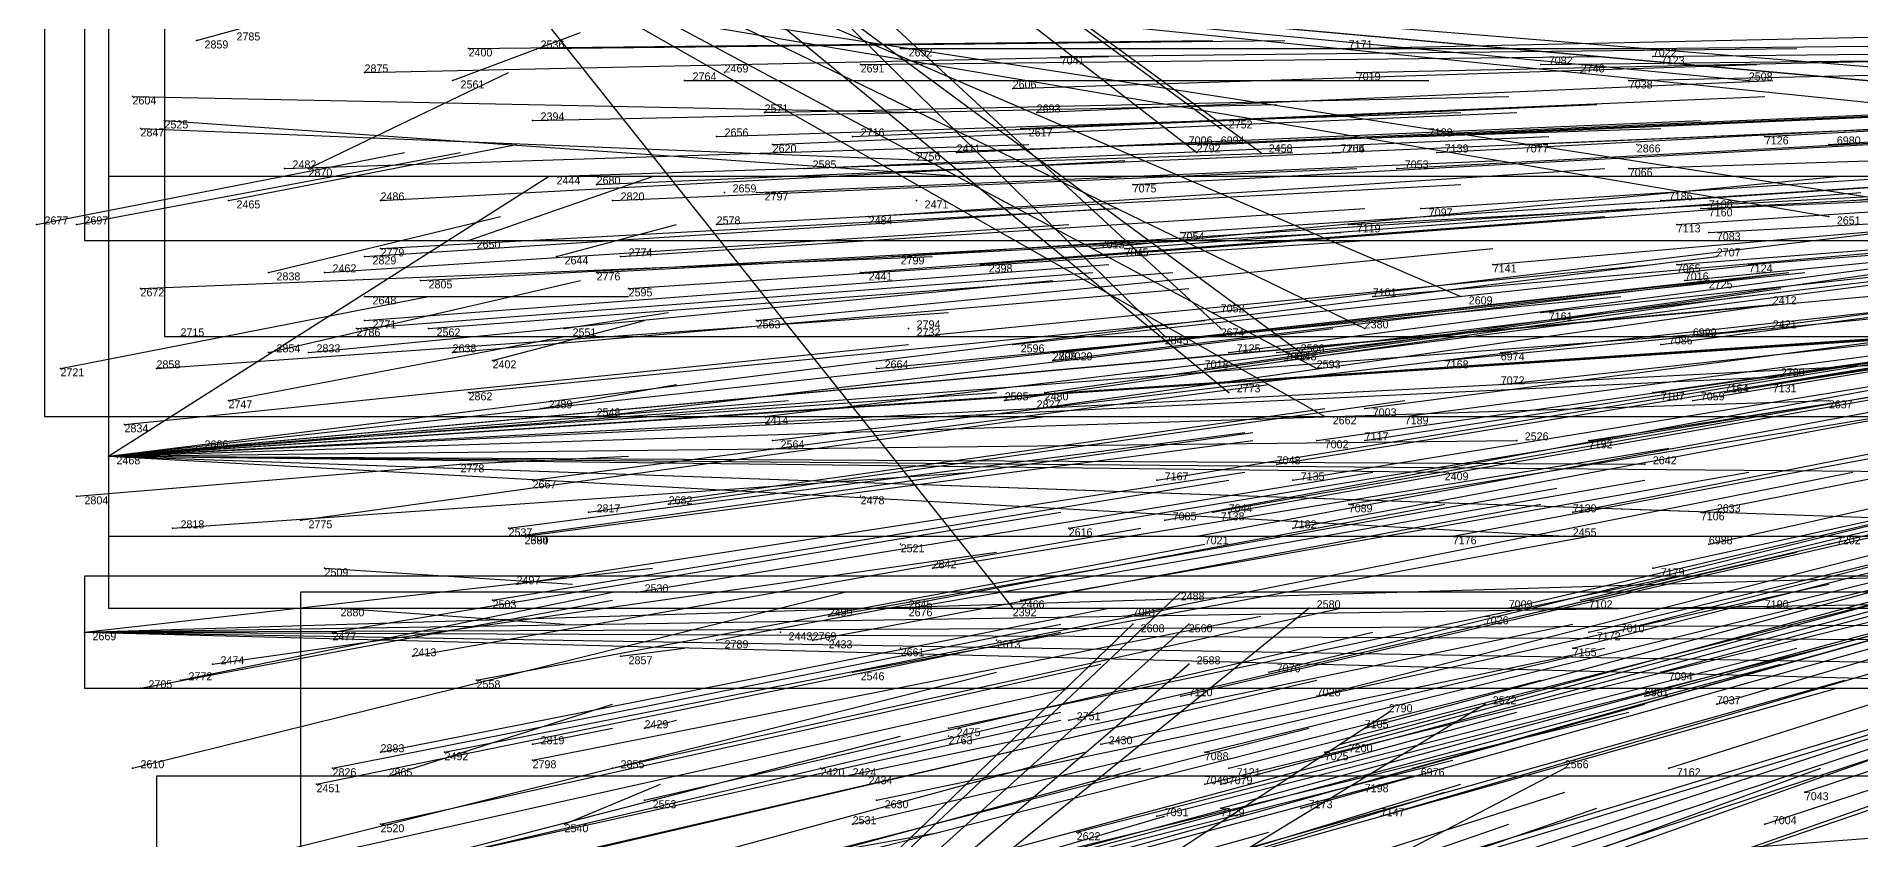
# Model space of a CAD drawing. Extents: x -0.5 to 0.59, y -0.5 to 0.59.
# Drawn here: x -0.499 to -0.271, y -0.1009 to -0.0005 of the extents above; entities that cross this region are included whole.
import ezdxf

# ---------------------------------------------------------------- set-up
doc = ezdxf.new("R2010")
doc.units = 0
for name, color, linetype in [('Clients', 3, 'CONTINUOUS'), ('Facilities', 3, 'CONTINUOUS'), ('Facilities_lines', 3, 'CONTINUOUS'), ('Min_max_boxes', 1, 'CONTINUOUS'), ('Normals', 1, 'CONTINUOUS'), ('Source_points', 5, 'CONTINUOUS'), ('Text', 3, 'CONTINUOUS')]:
    doc.layers.add(name, color=color, linetype=linetype)

msp = doc.modelspace()

# ---------------------------------------------------------------- linework, layer by layer
at = {"layer": 'Clients', "color": 5}
for p in [(-0.285, -0.006, -1.25), (-0.351, -0.012, -1.25), (-0.354, -0.015, -1.25), (-0.346, -0.015, -1.25), (-0.435, -0.018, -1.088), (-0.275, -0.023, -1.25), (-0.289, -0.028, -1.25), (-0.29, -0.031, -1.25), (-0.321, -0.033, -1.25), (-0.282, -0.034, -1.25), (-0.358, -0.038, -1.25), (-0.351, -0.037, -1.25), (-0.333, -0.037, -1.25), (-0.282, -0.037, -1.25), (-0.341, -0.04, -1.25), (-0.339, -0.042, -1.25), (-0.281, -0.043, -1.25), (-0.35, -0.045, -1.25), (-0.275, -0.046, -1.25), (-0.338, -0.048, -1.25), (-0.314, -0.051, -1.25), (-0.298, -0.054, -1.25), (-0.323, -0.055, -1.25), (-0.289, -0.06, -1.25), (-0.308, -0.063, -1.25), (-0.356, -0.07, -1.25), (-0.377, -0.072, -1.25), (-0.34, -0.072, -1.25), (-0.362, -0.074, -1.25), (-0.355, -0.074, -1.25), (-0.355, -0.079, -1.25), (-0.318, -0.084, -1.25), (-0.33, -0.085, -1.25), (-0.308, -0.092, -1.25)]:
    msp.add_point(p, dxfattribs=at)
at = {"layer": 'Facilities', "color": 3}
for p in [(-0.479, -0.001, -1.25), (-0.445, -0.002, -1.113), (-0.436, -0.002, -1.09), (-0.391, -0.002, -0.977), (-0.335, -0.002, -0.838), (-0.298, -0.002, -0.745), (-0.396, -0.004, -0.991), (-0.371, -0.003, -0.928), (-0.311, -0.004, -0.777), (-0.297, -0.003, -0.743), (-0.458, -0.005, -1.145), (-0.447, -0.006, -1.25), (-0.418, -0.006, -1.044), (-0.413, -0.005, -1.25), (-0.334, -0.005, -0.836), (-0.306, -0.005, -1.25), (-0.3, -0.006, -0.75), (-0.487, -0.008, -1.218), (-0.377, -0.007, -0.943), (-0.483, -0.011, -1.208), (-0.437, -0.011, -1.092), (-0.408, -0.01, -1.021), (-0.374, -0.01, -0.936), (-0.486, -0.012, -1.216), (-0.414, -0.013, -1.034), (-0.397, -0.013, -0.992), (-0.376, -0.012, -0.94), (-0.326, -0.013, -0.815), (-0.283, -0.013, -0.709), (-0.407, -0.014, -1.018), (-0.389, -0.015, -0.973), (-0.384, -0.015, -0.961), (-0.355, -0.014, -0.889), (-0.352, -0.014, -0.88), (-0.337, -0.015, -0.843), (-0.337, -0.015, -0.843), (-0.324, -0.015, -0.811), (-0.313, -0.014, -0.784), (-0.299, -0.014, -1.25), (-0.275, -0.014, -0.688), (-0.468, -0.017, -1.171), (-0.465, -0.017, -1.25), (-0.403, -0.017, -1.008), (-0.329, -0.017, -0.823), (-0.3, -0.017, -0.752), (-0.429, -0.019, -1.074), (-0.413, -0.02, -1.25), (-0.409, -0.02, -1.024), (-0.362, -0.019, -0.907), (-0.475, -0.021, -1.25), (-0.456, -0.021, -1.142), (-0.427, -0.021, -1.068), (-0.389, -0.021, -1.25), (-0.326, -0.022, -0.816), (-0.296, -0.021, -0.741), (-0.291, -0.022, -0.729), (-0.29, -0.022, -0.728), (-0.272, -0.021, -0.682), (-0.499, -0.024, -1.248), (-0.494, -0.024, -1.236), (-0.414, -0.024, -1.037), (-0.395, -0.023, -0.99), (-0.356, -0.025, -0.893), (-0.335, -0.024, -0.839), (-0.294, -0.024, -0.739), (-0.29, -0.025, -0.727), (-0.456, -0.027, -1.143), (-0.445, -0.026, -1.25), (-0.367, -0.027, -0.919), (-0.363, -0.027, -0.911), (-0.458, -0.028, -1.147), (-0.434, -0.028, -1.25), (-0.426, -0.028, -1.067), (-0.392, -0.028, -0.982), (-0.381, -0.029, -0.954), (-0.317, -0.029, -0.797), (-0.294, -0.029, -0.74), (-0.285, -0.029, -0.717), (-0.47, -0.03, -1.25), (-0.463, -0.03, -1.159), (-0.451, -0.031, -1.13), (-0.429, -0.03, -1.075), (-0.396, -0.03, -0.992), (-0.293, -0.031, -0.737), (-0.486, -0.032, -1.218), (-0.458, -0.033, -1.25), (-0.425, -0.032, -1.067), (-0.332, -0.033, -0.834), (-0.458, -0.036, -1.148), (-0.409, -0.036, -1.027), (-0.352, -0.035, -0.884), (-0.311, -0.035, -0.782), (-0.481, -0.038, -1.207), (-0.459, -0.037, -1.151), (-0.45, -0.037, -1.128), (-0.433, -0.037, -1.25), (-0.39, -0.037, -1.25), (-0.389, -0.038, -0.978), (-0.292, -0.038, -0.737), (-0.47, -0.04, -1.25), (-0.465, -0.04, -1.166), (-0.447, -0.04, -1.123), (-0.442, -0.041, -1.25), (-0.377, -0.039, -0.947), (-0.372, -0.04, -0.936), (-0.372, -0.041, -0.937), (-0.371, -0.04, -0.932), (-0.35, -0.04, -0.88), (-0.344, -0.04, -0.865), (-0.343, -0.041, -0.862), (-0.323, -0.041, -0.815), (-0.316, -0.04, -0.796), (-0.296, -0.039, -0.746), (-0.496, -0.042, -1.245), (-0.484, -0.042, -1.216), (-0.394, -0.042, -0.99), (-0.353, -0.042, -0.89), (-0.445, -0.045, -1.118), (-0.373, -0.045, -0.94), (-0.316, -0.044, -0.798), (-0.297, -0.045, -0.751), (-0.288, -0.045, -0.73), (-0.282, -0.044, -0.714), (-0.475, -0.046, -1.25), (-0.436, -0.047, -1.25), (-0.378, -0.046, -0.953), (-0.374, -0.047, -0.943), (-0.333, -0.047, -0.841), (-0.292, -0.046, -0.738), (-0.488, -0.049, -1.227), (-0.429, -0.048, -1.08), (-0.408, -0.048, -1.028), (-0.328, -0.048, -0.83), (-0.479, -0.052, -1.204), (-0.407, -0.051, -1.025), (-0.339, -0.051, -0.857), (-0.333, -0.051, -0.843), (-0.305, -0.051, -0.774), (-0.49, -0.053, -1.232), (-0.446, -0.054, -1.25), (-0.344, -0.054, -0.871), (-0.437, -0.056, -1.102), (-0.359, -0.056, -0.907), (-0.342, -0.056, -0.866), (-0.494, -0.058, -1.243), (-0.42, -0.059, -1.061), (-0.396, -0.058, -1.25), (-0.335, -0.059, -0.851), (-0.466, -0.061, -1.174), (-0.43, -0.06, -1.085), (-0.358, -0.061, -0.907), (-0.352, -0.06, -0.893), (-0.35, -0.06, -0.888), (-0.307, -0.06, -0.782), (-0.291, -0.06, -0.743), (-0.482, -0.062, -1.214), (-0.44, -0.062, -1.111), (-0.439, -0.063, -1.108), (-0.438, -0.063, -1.107), (-0.37, -0.062, -0.939), (-0.354, -0.063, -0.898), (-0.342, -0.062, -0.87), (-0.322, -0.063, -0.821), (-0.391, -0.064, -1.25), (-0.29, -0.064, -0.743), (-0.275, -0.064, -0.706), (-0.463, -0.067, -1.25), (-0.387, -0.067, -0.982), (-0.297, -0.067, -0.76), (-0.439, -0.069, -1.112), (-0.424, -0.07, -1.074), (-0.461, -0.072, -1.25), (-0.442, -0.071, -1.119), (-0.39, -0.072, -1.25), (-0.39, -0.072, -0.991), (-0.376, -0.071, -0.958), (-0.315, -0.072, -0.808), (-0.306, -0.071, -0.784), (-0.283, -0.072, -0.731), (-0.493, -0.075, -1.246), (-0.462, -0.075, -1.171), (-0.406, -0.075, -1.25), (-0.4, -0.073, -1.016), (-0.363, -0.073, -0.926), (-0.318, -0.074, -0.816), (-0.305, -0.075, -0.785), (-0.302, -0.075, -0.777), (-0.414, -0.076, -1.052), (-0.402, -0.076, -1.023), (-0.4, -0.076, -1.25), (-0.391, -0.077, -1.25), (-0.379, -0.076, -1.25), (-0.307, -0.077, -0.792), (-0.477, -0.079, -1.208), (-0.452, -0.078, -1.147), (-0.426, -0.078, -1.25), (-0.486, -0.082, -1.25), (-0.481, -0.081, -1.25), (-0.444, -0.081, -1.129), (-0.397, -0.08, -1.011), (-0.345, -0.08, -0.885), (-0.296, -0.08, -0.766), (-0.356, -0.083, -0.913), (-0.339, -0.083, -0.873), (-0.298, -0.083, -0.773), (-0.289, -0.084, -0.753), (-0.37, -0.086, -0.948), (-0.423, -0.087, -1.25), (-0.385, -0.087, -0.986), (-0.385, -0.088, -1.25), (-0.333, -0.087, -0.861), (-0.456, -0.09, -1.163), (-0.448, -0.09, -1.143), (-0.437, -0.089, -1.25), (-0.437, -0.091, -1.117), (-0.366, -0.089, -0.941), (-0.353, -0.09, -0.911), (-0.338, -0.09, -0.875), (-0.336, -0.089, -0.869), (-0.487, -0.092, -1.239), (-0.462, -0.092, -1.178), (-0.455, -0.093, -1.25), (-0.427, -0.092, -1.091), (-0.401, -0.092, -1.25), (-0.398, -0.093, -1.021), (-0.395, -0.093, -1.25), (-0.35, -0.092, -0.905), (-0.327, -0.092, -0.848), (-0.295, -0.092, -0.772), (-0.464, -0.094, -1.184), (-0.353, -0.094, -0.913), (-0.351, -0.094, -0.908), (-0.334, -0.094, -0.867), (-0.278, -0.095, -0.735), (-0.423, -0.096, -1.083), (-0.394, -0.096, -1.013), (-0.359, -0.098, -0.929), (-0.351, -0.097, -0.912), (-0.341, -0.097, -0.885), (-0.331, -0.098, -0.864), (-0.456, -0.099, -1.167), (-0.433, -0.099, -1.25), (-0.397, -0.099, -1.023), (-0.369, -0.1, -0.956), (-0.283, -0.099, -0.749)]:
    msp.add_point(p, dxfattribs=at)
at = {"layer": 'Facilities_lines', "color": 3}
for p, q in [((-0.483, 0.085, -1.25), (-0.351, -0.037, -1.25)), ((-0.483, 0.085, -1.25), (-0.358, -0.038, -1.25)), ((-0.483, 0.085, -1.25), (-0.351, -0.012, -1.25)), ((-0.483, 0.085, -1.25), (-0.346, -0.015, -1.25)), ((-0.483, 0.085, -1.25), (-0.354, -0.015, -1.25)), ((-0.49, 0.07, -1.25), (-0.377, -0.072, -1.25)), ((-0.49, 0.07, -1.25), (-0.35, -0.045, -1.25)), ((-0.49, 0.07, -1.25), (-0.341, -0.04, -1.25)), ((-0.498, 0.043, -1.25), (-0.321, -0.033, -1.25)), ((-0.498, 0.043, -1.25), (-0.338, -0.048, -1.25)), ((-0.498, 0.043, -1.25), (-0.333, -0.037, -1.25)), ((-0.498, 0.043, -1.25), (-0.339, -0.042, -1.25)), ((-0.493, 0.014, -1.25), (-0.235, -0.026, -1.25)), ((-0.493, 0.014, -1.25), (-0.275, -0.023, -1.25)), ((-0.493, 0.014, -1.25), (-0.238, -0.012, -1.25)), ((-0.493, 0.014, -1.25), (-0.126, -0.019, -1.25)), ((-0.493, 0.014, -1.25), (-0.249, -0.006, -1.25)), ((-0.493, 0.014, -1.25), (-0.259, -0.007, -1.25)), ((-0.493, 0.014, -1.25), (-0.285, -0.006, -1.25)), ((-0.49, -0.053, -1.232), (-0.435, -0.018, -1.088)), ((-0.49, -0.053, -1.232), (-0.289, -0.028, -1.25)), ((-0.49, -0.053, -1.232), (-0.29, -0.031, -1.25)), ((-0.49, -0.053, -1.232), (-0.174, -0.032, -1.25)), ((-0.49, -0.053, -1.232), (-0.259, -0.032, -1.25)), ((-0.49, -0.053, -1.232), (-0.186, -0.033, -1.25)), ((-0.49, -0.053, -1.232), (-0.19, -0.033, -1.25)), ((-0.49, -0.053, -1.232), (-0.282, -0.034, -1.25)), ((-0.49, -0.053, -1.232), (-0.282, -0.037, -1.25)), ((-0.49, -0.053, -1.232), (-0.219, -0.039, -1.25)), ((-0.49, -0.053, -1.232), (-0.281, -0.043, -1.25)), ((-0.49, -0.053, -1.232), (-0.275, -0.046, -1.25)), ((-0.49, -0.053, -1.232), (-0.314, -0.051, -1.25)), ((-0.49, -0.053, -1.232), (-0.323, -0.055, -1.25)), ((-0.49, -0.053, -1.232), (-0.308, -0.063, -1.25)), ((-0.49, -0.053, -1.232), (-0.289, -0.06, -1.25)), ((-0.49, -0.053, -1.232), (-0.298, -0.054, -1.25)), ((-0.49, -0.053, -1.232), (-0.256, -0.055, -1.25)), ((-0.49, -0.053, -1.232), (-0.26, -0.061, -1.25)), ((-0.493, -0.075, -1.246), (-0.264, -0.068, -1.25)), ((-0.493, -0.075, -1.246), (-0.17, -0.07, -1.25)), ((-0.466, -0.174, -1.25), (-0.356, -0.07, -1.25)), ((-0.466, -0.174, -1.25), (-0.34, -0.072, -1.25)), ((-0.493, -0.075, -1.246), (-0.234, -0.074, -1.25)), ((-0.493, -0.075, -1.246), (-0.193, -0.08, -1.25)), ((-0.493, -0.075, -1.246), (-0.223, -0.082, -1.25)), ((-0.493, -0.075, -1.246), (-0.237, -0.076, -1.25)), ((-0.466, -0.174, -1.25), (-0.355, -0.074, -1.25)), ((-0.466, -0.174, -1.25), (-0.362, -0.074, -1.25)), ((-0.466, -0.174, -1.25), (-0.355, -0.079, -1.25)), ((-0.466, -0.174, -1.25), (-0.318, -0.084, -1.25)), ((-0.466, -0.174, -1.25), (-0.33, -0.085, -1.25)), ((-0.484, -0.117, -1.25), (-0.168, -0.093, -1.25)), ((-0.466, -0.174, -1.25), (-0.308, -0.092, -1.25))]:
    msp.add_line(p, q, dxfattribs=at)
at = {"layer": 'Min_max_boxes', "color": 1}
for p, q in [((-0.483, 0.136, -1.25), (-0.483, -0.038, -1.25)), ((-0.483, 0.136, -0.978), (-0.483, -0.038, -0.978)), ((-0.49, 0.07, -1.25), (-0.49, -0.072, -1.25)), ((-0.49, 0.07, -1.049), (-0.49, -0.072, -1.049)), ((-0.498, 0.047, -1.25), (-0.498, -0.048, -1.25)), ((-0.498, 0.047, -1.052), (-0.498, -0.048, -1.052)), ((-0.493, 0.021, -1.25), (-0.493, -0.026, -1.25)), ((-0.493, 0.021, -1.069), (-0.493, -0.026, -1.069)), ((-0.174, -0.018, -1.25), (-0.49, -0.018, -1.25)), ((-0.49, -0.018, -1.25), (-0.49, -0.063, -1.25)), ((-0.174, -0.018, -1.088), (-0.49, -0.018, -1.088)), ((-0.49, -0.018, -1.088), (-0.49, -0.063, -1.088)), ((-0.49, -0.018, -1.25), (-0.49, -0.018, -1.088)), ((-0.493, -0.026, -1.25), (-0.126, -0.026, -1.25)), ((-0.493, -0.026, -1.069), (-0.126, -0.026, -1.069)), ((-0.493, -0.026, -1.25), (-0.493, -0.026, -1.069)), ((-0.483, -0.038, -1.25), (-0.115, -0.038, -1.25)), ((-0.483, -0.038, -0.978), (-0.115, -0.038, -0.978)), ((-0.483, -0.038, -1.25), (-0.483, -0.038, -0.978)), ((-0.498, -0.048, -1.25), (-0.157, -0.048, -1.25)), ((-0.498, -0.048, -1.052), (-0.157, -0.048, -1.052)), ((-0.498, -0.048, -1.25), (-0.498, -0.048, -1.052)), ((-0.49, -0.063, -1.25), (-0.174, -0.063, -1.25)), ((-0.49, -0.063, -1.088), (-0.174, -0.063, -1.088)), ((-0.49, -0.063, -1.25), (-0.49, -0.063, -1.088)), ((-0.17, -0.068, -1.25), (-0.493, -0.068, -1.25)), ((-0.493, -0.068, -1.25), (-0.493, -0.082, -1.25)), ((-0.17, -0.068, -1.246), (-0.493, -0.068, -1.246)), ((-0.493, -0.068, -1.246), (-0.493, -0.082, -1.246)), ((-0.493, -0.068, -1.25), (-0.493, -0.068, -1.246)), ((-0.217, -0.07, -1.25), (-0.466, -0.07, -1.25)), ((-0.466, -0.07, -1.25), (-0.466, -0.245, -1.25)), ((-0.217, -0.07, -1.126), (-0.466, -0.07, -1.126)), ((-0.466, -0.07, -1.126), (-0.466, -0.245, -1.126)), ((-0.466, -0.07, -1.25), (-0.466, -0.07, -1.126)), ((-0.49, -0.072, -1.25), (-0.124, -0.072, -1.25)), ((-0.49, -0.072, -1.049), (-0.124, -0.072, -1.049)), ((-0.49, -0.072, -1.25), (-0.49, -0.072, -1.049)), ((-0.493, -0.082, -1.25), (-0.17, -0.082, -1.25)), ((-0.493, -0.082, -1.246), (-0.17, -0.082, -1.246)), ((-0.493, -0.082, -1.25), (-0.493, -0.082, -1.246)), ((-0.146, -0.093, -1.25), (-0.484, -0.093, -1.25)), ((-0.484, -0.093, -1.25), (-0.484, -0.133, -1.25)), ((-0.146, -0.093, -1.25), (-0.484, -0.093, -1.25)), ((-0.484, -0.093, -1.25), (-0.484, -0.133, -1.25)), ((-0.484, -0.093, -1.25), (-0.484, -0.093, -1.25))]:
    msp.add_line(p, q, dxfattribs=at)
at = {"layer": 'Normals', "color": 1}
for p, q in [((-0.479, -0.001, -1.25), (-0.45, 0.007, -1.155)), ((-0.447, -0.006, -1.25), (-0.431, 0, -1.151)), ((-0.335, -0.002, -0.838), (-0.242, 0, -0.875)), ((-0.445, -0.002, -1.113), (-0.352, -0.001, -1.15)), ((-0.436, -0.002, -1.09), (-0.343, -0.001, -1.127)), ((-0.391, -0.002, -0.977), (-0.298, -0.002, -1.015)), ((-0.371, -0.003, -0.928), (-0.279, -0.002, -0.966)), ((-0.298, -0.002, -0.745), (-0.205, -0.001, -0.782)), ((-0.297, -0.003, -0.743), (-0.204, -0.002, -0.78)), ((-0.458, -0.005, -1.145), (-0.365, -0.003, -1.183)), ((-0.396, -0.004, -0.991), (-0.303, -0.003, -1.028)), ((-0.377, -0.007, -0.943), (-0.284, -0.004, -0.98)), ((-0.334, -0.005, -0.836), (-0.241, -0.003, -0.873)), ((-0.311, -0.004, -0.777), (-0.218, -0.003, -0.815)), ((-0.3, -0.006, -0.75), (-0.207, -0.004, -0.788)), ((-0.465, -0.017, -1.25), (-0.44, -0.005, -1.154)), ((-0.418, -0.006, -1.044), (-0.325, -0.006, -1.081)), ((-0.413, -0.005, -1.25), (-0.413, -0.005, -1.15)), ((-0.374, -0.01, -0.936), (-0.282, -0.006, -0.974)), ((-0.306, -0.005, -1.25), (-0.306, -0.005, -1.15)), ((-0.285, -0.006, -1.25), (-0.285, -0.006, -1.15)), ((-0.487, -0.008, -1.218), (-0.388, -0.01, -1.204)), ((-0.437, -0.011, -1.092), (-0.344, -0.009, -1.129)), ((-0.408, -0.01, -1.021), (-0.315, -0.008, -1.058)), ((-0.397, -0.013, -0.992), (-0.304, -0.009, -1.029)), ((-0.376, -0.012, -0.94), (-0.283, -0.008, -0.977)), ((-0.326, -0.013, -0.815), (-0.233, -0.009, -0.853)), ((-0.283, -0.013, -0.709), (-0.191, -0.008, -0.746)), ((-0.275, -0.014, -0.688), (-0.182, -0.008, -0.725)), ((-0.483, -0.011, -1.208), (-0.383, -0.018, -1.208)), ((-0.414, -0.013, -1.034), (-0.321, -0.01, -1.071)), ((-0.407, -0.014, -1.018), (-0.314, -0.01, -1.055)), ((-0.384, -0.015, -0.961), (-0.291, -0.011, -0.998)), ((-0.355, -0.014, -0.889), (-0.263, -0.01, -0.927)), ((-0.352, -0.014, -0.88), (-0.259, -0.01, -0.918)), ((-0.337, -0.015, -0.843), (-0.244, -0.011, -0.88)), ((-0.337, -0.015, -0.843), (-0.244, -0.011, -0.88)), ((-0.324, -0.015, -0.811), (-0.231, -0.01, -0.848)), ((-0.313, -0.014, -0.784), (-0.22, -0.01, -0.821)), ((-0.486, -0.012, -1.216), (-0.387, -0.016, -1.206)), ((-0.403, -0.017, -1.008), (-0.31, -0.013, -1.045)), ((-0.389, -0.015, -0.973), (-0.296, -0.012, -1.011)), ((-0.351, -0.012, -1.25), (-0.351, -0.012, -1.15)), ((-0.329, -0.017, -0.823), (-0.236, -0.012, -0.861)), ((-0.272, -0.021, -0.682), (-0.179, -0.012, -0.719)), ((-0.499, -0.024, -1.248), (-0.453, -0.015, -1.159)), ((-0.494, -0.024, -1.236), (-0.446, -0.015, -1.149)), ((-0.475, -0.021, -1.25), (-0.439, -0.014, -1.157)), ((-0.468, -0.017, -1.171), (-0.375, -0.014, -1.208)), ((-0.435, -0.018, -1.088), (-0.342, -0.015, -1.125)), ((-0.429, -0.019, -1.074), (-0.336, -0.015, -1.111)), ((-0.362, -0.019, -0.907), (-0.27, -0.014, -0.945)), ((-0.354, -0.015, -1.25), (-0.354, -0.015, -1.15)), ((-0.346, -0.015, -1.25), (-0.346, -0.015, -1.15)), ((-0.3, -0.017, -0.752), (-0.207, -0.014, -0.789)), ((-0.299, -0.014, -1.25), (-0.299, -0.014, -1.15)), ((-0.296, -0.021, -0.741), (-0.203, -0.015, -0.778)), ((-0.456, -0.021, -1.142), (-0.363, -0.016, -1.179)), ((-0.445, -0.026, -1.25), (-0.422, -0.018, -1.153)), ((-0.427, -0.021, -1.068), (-0.334, -0.017, -1.105)), ((-0.409, -0.02, -1.024), (-0.316, -0.016, -1.061)), ((-0.395, -0.023, -0.99), (-0.303, -0.017, -1.027)), ((-0.367, -0.027, -0.919), (-0.274, -0.018, -0.956)), ((-0.326, -0.022, -0.816), (-0.234, -0.016, -0.854)), ((-0.294, -0.024, -0.739), (-0.202, -0.018, -0.775)), ((-0.291, -0.022, -0.729), (-0.198, -0.017, -0.766)), ((-0.29, -0.022, -0.728), (-0.198, -0.018, -0.765)), ((-0.414, -0.024, -1.037), (-0.321, -0.019, -1.074)), ((-0.413, -0.02, -1.25), (-0.413, -0.02, -1.15)), ((-0.363, -0.027, -0.911), (-0.271, -0.02, -0.949)), ((-0.356, -0.025, -0.893), (-0.264, -0.019, -0.931)), ((-0.335, -0.024, -0.839), (-0.242, -0.019, -0.877)), ((-0.29, -0.025, -0.727), (-0.197, -0.02, -0.764)), ((-0.458, -0.028, -1.147), (-0.365, -0.022, -1.184)), ((-0.456, -0.027, -1.143), (-0.364, -0.022, -1.18)), ((-0.426, -0.028, -1.067), (-0.333, -0.022, -1.104)), ((-0.392, -0.028, -0.982), (-0.299, -0.022, -1.018)), ((-0.389, -0.021, -1.25), (-0.389, -0.021, -1.15)), ((-0.381, -0.029, -0.954), (-0.288, -0.022, -0.991)), ((-0.317, -0.029, -0.797), (-0.225, -0.021, -0.835)), ((-0.294, -0.029, -0.74), (-0.202, -0.022, -0.777)), ((-0.293, -0.031, -0.737), (-0.201, -0.022, -0.774)), ((-0.285, -0.029, -0.717), (-0.193, -0.022, -0.755)), ((-0.47, -0.03, -1.25), (-0.441, -0.023, -1.155)), ((-0.463, -0.03, -1.159), (-0.37, -0.024, -1.196)), ((-0.434, -0.028, -1.25), (-0.419, -0.024, -1.151)), ((-0.429, -0.03, -1.075), (-0.336, -0.025, -1.112)), ((-0.396, -0.03, -0.992), (-0.303, -0.023, -1.028)), ((-0.352, -0.035, -0.884), (-0.26, -0.024, -0.921)), ((-0.332, -0.033, -0.834), (-0.24, -0.025, -0.872)), ((-0.311, -0.035, -0.782), (-0.218, -0.025, -0.819)), ((-0.275, -0.023, -1.25), (-0.275, -0.023, -1.15)), ((-0.451, -0.031, -1.13), (-0.358, -0.026, -1.166)), ((-0.425, -0.032, -1.067), (-0.333, -0.026, -1.104)), ((-0.409, -0.036, -1.027), (-0.317, -0.027, -1.064)), ((-0.296, -0.039, -0.746), (-0.204, -0.027, -0.783)), ((-0.292, -0.038, -0.737), (-0.2, -0.026, -0.774)), ((-0.486, -0.032, -1.218), (-0.387, -0.028, -1.209)), ((-0.458, -0.036, -1.148), (-0.365, -0.029, -1.185)), ((-0.389, -0.038, -0.978), (-0.297, -0.029, -1.015)), ((-0.377, -0.039, -0.947), (-0.284, -0.029, -0.984)), ((-0.353, -0.042, -0.89), (-0.261, -0.029, -0.927)), ((-0.35, -0.04, -0.88), (-0.258, -0.028, -0.917)), ((-0.344, -0.04, -0.865), (-0.252, -0.029, -0.902)), ((-0.343, -0.041, -0.862), (-0.25, -0.029, -0.9)), ((-0.289, -0.028, -1.25), (-0.289, -0.028, -1.15)), ((-0.47, -0.04, -1.25), (-0.431, -0.031, -1.158)), ((-0.465, -0.04, -1.166), (-0.372, -0.031, -1.203)), ((-0.459, -0.037, -1.151), (-0.367, -0.03, -1.189)), ((-0.45, -0.037, -1.128), (-0.357, -0.03, -1.164)), ((-0.372, -0.04, -0.936), (-0.28, -0.03, -0.973)), ((-0.372, -0.041, -0.937), (-0.28, -0.03, -0.974)), ((-0.371, -0.04, -0.932), (-0.278, -0.03, -0.969)), ((-0.316, -0.04, -0.796), (-0.224, -0.03, -0.834)), ((-0.292, -0.046, -0.738), (-0.2, -0.031, -0.776)), ((-0.29, -0.031, -1.25), (-0.29, -0.031, -1.15)), ((-0.288, -0.045, -0.73), (-0.197, -0.03, -0.767)), ((-0.282, -0.044, -0.714), (-0.191, -0.03, -0.751)), ((-0.496, -0.042, -1.245), (-0.45, -0.033, -1.157)), ((-0.458, -0.033, -1.25), (-0.425, -0.033, -1.155)), ((-0.447, -0.04, -1.123), (-0.355, -0.032, -1.16)), ((-0.394, -0.042, -0.99), (-0.301, -0.033, -1.026)), ((-0.378, -0.046, -0.953), (-0.286, -0.033, -0.989)), ((-0.374, -0.047, -0.943), (-0.282, -0.034, -0.979)), ((-0.373, -0.045, -0.94), (-0.281, -0.032, -0.977)), ((-0.323, -0.041, -0.815), (-0.231, -0.032, -0.853)), ((-0.321, -0.033, -1.25), (-0.321, -0.033, -1.15)), ((-0.316, -0.044, -0.798), (-0.224, -0.034, -0.836)), ((-0.297, -0.045, -0.751), (-0.205, -0.032, -0.788)), ((-0.282, -0.034, -1.25), (-0.282, -0.034, -1.15)), ((-0.484, -0.042, -1.216), (-0.385, -0.035, -1.215)), ((-0.445, -0.045, -1.118), (-0.353, -0.036, -1.156)), ((-0.442, -0.041, -1.25), (-0.423, -0.036, -1.152)), ((-0.433, -0.037, -1.25), (-0.42, -0.035, -1.151)), ((-0.333, -0.047, -0.841), (-0.241, -0.035, -0.878)), ((-0.328, -0.048, -0.83), (-0.236, -0.036, -0.867)), ((-0.481, -0.038, -1.207), (-0.381, -0.038, -1.212)), ((-0.475, -0.046, -1.25), (-0.433, -0.038, -1.16)), ((-0.429, -0.048, -1.08), (-0.337, -0.037, -1.118)), ((-0.408, -0.048, -1.028), (-0.316, -0.037, -1.066)), ((-0.39, -0.037, -1.25), (-0.39, -0.037, -1.15)), ((-0.358, -0.038, -1.25), (-0.358, -0.038, -1.15)), ((-0.351, -0.037, -1.25), (-0.351, -0.037, -1.15)), ((-0.339, -0.051, -0.857), (-0.247, -0.038, -0.894)), ((-0.333, -0.037, -1.25), (-0.333, -0.037, -1.15)), ((-0.333, -0.051, -0.843), (-0.242, -0.037, -0.88)), ((-0.305, -0.051, -0.774), (-0.214, -0.037, -0.811)), ((-0.282, -0.037, -1.25), (-0.282, -0.037, -1.15)), ((-0.488, -0.049, -1.227), (-0.39, -0.039, -1.21)), ((-0.407, -0.051, -1.025), (-0.315, -0.04, -1.063)), ((-0.359, -0.056, -0.907), (-0.267, -0.041, -0.944)), ((-0.344, -0.054, -0.871), (-0.252, -0.039, -0.907)), ((-0.342, -0.056, -0.866), (-0.25, -0.041, -0.903)), ((-0.341, -0.04, -1.25), (-0.341, -0.04, -1.15)), ((-0.339, -0.042, -1.25), (-0.339, -0.042, -1.15)), ((-0.307, -0.06, -0.782), (-0.216, -0.042, -0.819)), ((-0.291, -0.06, -0.743), (-0.2, -0.042, -0.781)), ((-0.281, -0.043, -1.25), (-0.281, -0.043, -1.15)), ((-0.275, -0.064, -0.706), (-0.184, -0.042, -0.742)), ((-0.479, -0.052, -1.204), (-0.379, -0.045, -1.212)), ((-0.437, -0.056, -1.102), (-0.345, -0.044, -1.139)), ((-0.436, -0.047, -1.25), (-0.419, -0.044, -1.151)), ((-0.358, -0.061, -0.907), (-0.266, -0.044, -0.944)), ((-0.352, -0.06, -0.893), (-0.261, -0.044, -0.93)), ((-0.35, -0.06, -0.888), (-0.259, -0.044, -0.926)), ((-0.35, -0.045, -1.25), (-0.35, -0.045, -1.15)), ((-0.342, -0.062, -0.87), (-0.251, -0.045, -0.907)), ((-0.335, -0.059, -0.851), (-0.244, -0.044, -0.888)), ((-0.29, -0.064, -0.743), (-0.2, -0.044, -0.781)), ((-0.49, -0.053, -1.232), (-0.405, -0.046, -1.179)), ((-0.43, -0.06, -1.085), (-0.338, -0.047, -1.122)), ((-0.42, -0.059, -1.061), (-0.328, -0.046, -1.098)), ((-0.37, -0.062, -0.939), (-0.279, -0.047, -0.976)), ((-0.354, -0.063, -0.898), (-0.262, -0.046, -0.935)), ((-0.322, -0.063, -0.821), (-0.231, -0.046, -0.858)), ((-0.297, -0.067, -0.76), (-0.206, -0.047, -0.798)), ((-0.275, -0.046, -1.25), (-0.275, -0.046, -1.15)), ((-0.466, -0.061, -1.174), (-0.373, -0.048, -1.211)), ((-0.44, -0.062, -1.111), (-0.348, -0.05, -1.149)), ((-0.439, -0.063, -1.108), (-0.347, -0.05, -1.145)), ((-0.338, -0.048, -1.25), (-0.338, -0.048, -1.15)), ((-0.306, -0.071, -0.784), (-0.215, -0.049, -0.821)), ((-0.283, -0.072, -0.731), (-0.193, -0.05, -0.768)), ((-0.438, -0.063, -1.107), (-0.347, -0.051, -1.145)), ((-0.387, -0.067, -0.982), (-0.295, -0.052, -1.019)), ((-0.315, -0.072, -0.808), (-0.225, -0.051, -0.845)), ((-0.314, -0.051, -1.25), (-0.314, -0.051, -1.15)), ((-0.302, -0.075, -0.777), (-0.212, -0.052, -0.814)), ((-0.494, -0.058, -1.243), (-0.446, -0.054, -1.156)), ((-0.446, -0.054, -1.25), (-0.425, -0.053, -1.152)), ((-0.318, -0.074, -0.816), (-0.228, -0.053, -0.854)), ((-0.307, -0.077, -0.792), (-0.217, -0.054, -0.828)), ((-0.305, -0.075, -0.785), (-0.214, -0.053, -0.821)), ((-0.298, -0.054, -1.25), (-0.298, -0.054, -1.15)), ((-0.482, -0.062, -1.214), (-0.382, -0.055, -1.215)), ((-0.442, -0.071, -1.119), (-0.35, -0.056, -1.156)), ((-0.439, -0.069, -1.112), (-0.348, -0.055, -1.15)), ((-0.424, -0.07, -1.074), (-0.332, -0.055, -1.111)), ((-0.39, -0.072, -0.991), (-0.298, -0.056, -1.028)), ((-0.376, -0.071, -0.958), (-0.285, -0.055, -0.995)), ((-0.363, -0.073, -0.926), (-0.272, -0.055, -0.962)), ((-0.323, -0.055, -1.25), (-0.323, -0.055, -1.15)), ((-0.296, -0.08, -0.766), (-0.207, -0.056, -0.804)), ((-0.414, -0.076, -1.052), (-0.323, -0.059, -1.09)), ((-0.402, -0.076, -1.023), (-0.311, -0.059, -1.06)), ((-0.4, -0.073, -1.016), (-0.309, -0.057, -1.054)), ((-0.396, -0.058, -1.25), (-0.396, -0.058, -1.15)), ((-0.345, -0.08, -0.885), (-0.255, -0.058, -0.923)), ((-0.298, -0.083, -0.773), (-0.209, -0.059, -0.811)), ((-0.289, -0.084, -0.753), (-0.201, -0.058, -0.791)), ((-0.462, -0.075, -1.171), (-0.371, -0.06, -1.208)), ((-0.339, -0.083, -0.873), (-0.249, -0.06, -0.911)), ((-0.289, -0.06, -1.25), (-0.289, -0.06, -1.15)), ((-0.452, -0.078, -1.147), (-0.361, -0.062, -1.184)), ((-0.397, -0.08, -1.011), (-0.305, -0.063, -1.048)), ((-0.356, -0.083, -0.913), (-0.265, -0.062, -0.95)), ((-0.333, -0.087, -0.861), (-0.244, -0.063, -0.899)), ((-0.308, -0.063, -1.25), (-0.308, -0.063, -1.15)), ((-0.477, -0.079, -1.208), (-0.379, -0.065, -1.22)), ((-0.444, -0.081, -1.129), (-0.353, -0.064, -1.166)), ((-0.391, -0.064, -1.25), (-0.391, -0.064, -1.15)), ((-0.37, -0.086, -0.948), (-0.279, -0.065, -0.985)), ((-0.338, -0.09, -0.875), (-0.249, -0.066, -0.913)), ((-0.336, -0.089, -0.869), (-0.247, -0.065, -0.907)), ((-0.295, -0.092, -0.772), (-0.207, -0.064, -0.81)), ((-0.278, -0.095, -0.735), (-0.19, -0.066, -0.772)), ((-0.493, -0.075, -1.246), (-0.422, -0.067, -1.175)), ((-0.463, -0.067, -1.25), (-0.432, -0.069, -1.155)), ((-0.385, -0.087, -0.986), (-0.294, -0.068, -1.023)), ((-0.353, -0.09, -0.911), (-0.263, -0.068, -0.948)), ((-0.327, -0.092, -0.848), (-0.238, -0.067, -0.887)), ((-0.487, -0.092, -1.239), (-0.398, -0.07, -1.198)), ((-0.481, -0.081, -1.25), (-0.427, -0.07, -1.166)), ((-0.366, -0.089, -0.941), (-0.275, -0.069, -0.978)), ((-0.356, -0.07, -1.25), (-0.356, -0.07, -1.15)), ((-0.351, -0.094, -0.908), (-0.261, -0.07, -0.945)), ((-0.35, -0.092, -0.905), (-0.26, -0.069, -0.942)), ((-0.334, -0.094, -0.867), (-0.245, -0.069, -0.905)), ((-0.283, -0.099, -0.749), (-0.195, -0.07, -0.786)), ((-0.486, -0.082, -1.25), (-0.427, -0.071, -1.169)), ((-0.461, -0.072, -1.25), (-0.433, -0.074, -1.154)), ((-0.456, -0.09, -1.163), (-0.365, -0.072, -1.2)), ((-0.448, -0.09, -1.143), (-0.357, -0.072, -1.18)), ((-0.427, -0.092, -1.091), (-0.336, -0.072, -1.129)), ((-0.39, -0.072, -1.25), (-0.39, -0.072, -1.15)), ((-0.377, -0.072, -1.25), (-0.377, -0.072, -1.15)), ((-0.353, -0.094, -0.913), (-0.263, -0.072, -0.95)), ((-0.341, -0.097, -0.885), (-0.252, -0.072, -0.923)), ((-0.34, -0.072, -1.25), (-0.34, -0.072, -1.15)), ((-0.331, -0.098, -0.864), (-0.242, -0.072, -0.902)), ((-0.285, -0.102, -0.757), (-0.197, -0.071, -0.794)), ((-0.464, -0.094, -1.184), (-0.371, -0.075, -1.216)), ((-0.462, -0.092, -1.178), (-0.371, -0.074, -1.215)), ((-0.437, -0.091, -1.117), (-0.346, -0.073, -1.154)), ((-0.423, -0.096, -1.083), (-0.332, -0.075, -1.121)), ((-0.406, -0.075, -1.25), (-0.406, -0.075, -1.15)), ((-0.398, -0.093, -1.021), (-0.307, -0.074, -1.059)), ((-0.362, -0.074, -1.25), (-0.362, -0.074, -1.15)), ((-0.359, -0.098, -0.929), (-0.268, -0.075, -0.966)), ((-0.355, -0.074, -1.25), (-0.355, -0.074, -1.15)), ((-0.351, -0.097, -0.912), (-0.262, -0.073, -0.949)), ((-0.426, -0.078, -1.25), (-0.418, -0.077, -1.15)), ((-0.4, -0.076, -1.25), (-0.4, -0.076, -1.15)), ((-0.394, -0.096, -1.013), (-0.303, -0.077, -1.05)), ((-0.391, -0.077, -1.25), (-0.391, -0.077, -1.15)), ((-0.379, -0.076, -1.25), (-0.379, -0.076, -1.15)), ((-0.369, -0.1, -0.956), (-0.279, -0.077, -0.993)), ((-0.456, -0.099, -1.167), (-0.366, -0.079, -1.205)), ((-0.397, -0.099, -1.023), (-0.307, -0.078, -1.06)), ((-0.371, -0.103, -0.962), (-0.281, -0.079, -0.999)), ((-0.355, -0.079, -1.25), (-0.355, -0.079, -1.15)), ((-0.475, -0.104, -1.216), (-0.379, -0.08, -1.227)), ((-0.464, -0.103, -1.187), (-0.37, -0.082, -1.217)), ((-0.429, -0.102, -1.103), (-0.339, -0.081, -1.141)), ((-0.402, -0.104, -1.037), (-0.311, -0.081, -1.074)), ((-0.363, -0.107, -0.947), (-0.274, -0.082, -0.984)), ((-0.362, -0.106, -0.944), (-0.273, -0.081, -0.98)), ((-0.34, -0.109, -0.892), (-0.251, -0.082, -0.93)), ((-0.328, -0.11, -0.864), (-0.24, -0.081, -0.902)), ((-0.455, -0.093, -1.25), (-0.427, -0.084, -1.154)), ((-0.388, -0.109, -1.006), (-0.298, -0.084, -1.043)), ((-0.318, -0.084, -1.25), (-0.318, -0.084, -1.15)), ((-0.466, -0.107, -1.195), (-0.371, -0.086, -1.219)), ((-0.465, -0.107, -1.193), (-0.371, -0.085, -1.22)), ((-0.447, -0.106, -1.147), (-0.356, -0.085, -1.185)), ((-0.423, -0.087, -1.25), (-0.419, -0.086, -1.15)), ((-0.403, -0.109, -1.045), (-0.314, -0.085, -1.082)), ((-0.39, -0.107, -1.01), (-0.3, -0.085, -1.047)), ((-0.352, -0.112, -0.924), (-0.263, -0.085, -0.961)), ((-0.352, -0.115, -0.925), (-0.263, -0.086, -0.961)), ((-0.344, -0.114, -0.906), (-0.256, -0.085, -0.944)), ((-0.33, -0.085, -1.25), (-0.33, -0.085, -1.15)), ((-0.484, -0.112, -1.242), (-0.391, -0.088, -1.216)), ((-0.437, -0.089, -1.25), (-0.427, -0.087, -1.15)), ((-0.43, -0.11, -1.11), (-0.34, -0.087, -1.147)), ((-0.385, -0.088, -1.25), (-0.385, -0.088, -1.15)), ((-0.331, -0.118, -0.877), (-0.243, -0.088, -0.915)), ((-0.46, -0.115, -1.184), (-0.368, -0.09, -1.215)), ((-0.413, -0.114, -1.07), (-0.322, -0.091, -1.107)), ((-0.357, -0.122, -0.944), (-0.27, -0.091, -0.981)), ((-0.45, -0.116, -1.162), (-0.361, -0.092, -1.199)), ((-0.417, -0.117, -1.082), (-0.327, -0.093, -1.119)), ((-0.401, -0.092, -1.25), (-0.401, -0.092, -1.15)), ((-0.395, -0.093, -1.25), (-0.395, -0.093, -1.15)), ((-0.364, -0.124, -0.961), (-0.276, -0.092, -0.997)), ((-0.308, -0.092, -1.25), (-0.308, -0.092, -1.15)), ((-0.433, -0.099, -1.25), (-0.421, -0.094, -1.151)), ((-0.412, -0.122, -1.074), (-0.323, -0.095, -1.111)), ((-0.41, -0.121, -1.069), (-0.321, -0.094, -1.106)), ((-0.396, -0.123, -1.037), (-0.308, -0.095, -1.074)), ((-0.447, -0.124, -1.159), (-0.358, -0.098, -1.196)), ((-0.44, -0.121, -1.14), (-0.35, -0.097, -1.178)), ((-0.391, -0.127, -1.029), (-0.304, -0.097, -1.067)), ((-0.482, -0.117, -1.241), (-0.386, -0.1, -1.217)), ((-0.435, -0.125, -1.13), (-0.345, -0.1, -1.168)), ((-0.402, -0.129, -1.057), (-0.315, -0.099, -1.094))]:
    msp.add_line(p, q, dxfattribs=at)
at = {"layer": 'Source_points', "color": 5}
for p in [(-0.479, -0.001, -1.25), (-0.445, -0.002, -1.113), (-0.436, -0.002, -1.09), (-0.391, -0.002, -0.977), (-0.335, -0.002, -0.838), (-0.298, -0.002, -0.745), (-0.396, -0.004, -0.991), (-0.371, -0.003, -0.928), (-0.311, -0.004, -0.777), (-0.297, -0.003, -0.743), (-0.458, -0.005, -1.145), (-0.447, -0.006, -1.25), (-0.418, -0.006, -1.044), (-0.413, -0.005, -1.25), (-0.334, -0.005, -0.836), (-0.306, -0.005, -1.25), (-0.3, -0.006, -0.75), (-0.285, -0.006, -1.25), (-0.487, -0.008, -1.218), (-0.377, -0.007, -0.943), (-0.483, -0.011, -1.208), (-0.437, -0.011, -1.092), (-0.408, -0.01, -1.021), (-0.374, -0.01, -0.936), (-0.486, -0.012, -1.216), (-0.414, -0.013, -1.034), (-0.397, -0.013, -0.992), (-0.376, -0.012, -0.94), (-0.351, -0.012, -1.25), (-0.326, -0.013, -0.815), (-0.283, -0.013, -0.709), (-0.407, -0.014, -1.018), (-0.389, -0.015, -0.973), (-0.384, -0.015, -0.961), (-0.355, -0.014, -0.889), (-0.354, -0.015, -1.25), (-0.352, -0.014, -0.88), (-0.346, -0.015, -1.25), (-0.337, -0.015, -0.843), (-0.337, -0.015, -0.843), (-0.324, -0.015, -0.811), (-0.313, -0.014, -0.784), (-0.299, -0.014, -1.25), (-0.275, -0.014, -0.688), (-0.468, -0.017, -1.171), (-0.465, -0.017, -1.25), (-0.435, -0.018, -1.088), (-0.403, -0.017, -1.008), (-0.329, -0.017, -0.823), (-0.3, -0.017, -0.752), (-0.429, -0.019, -1.074), (-0.413, -0.02, -1.25), (-0.409, -0.02, -1.024), (-0.362, -0.019, -0.907), (-0.475, -0.021, -1.25), (-0.456, -0.021, -1.142), (-0.427, -0.021, -1.068), (-0.389, -0.021, -1.25), (-0.326, -0.022, -0.816), (-0.296, -0.021, -0.741), (-0.291, -0.022, -0.729), (-0.29, -0.022, -0.728), (-0.272, -0.021, -0.682), (-0.499, -0.024, -1.248), (-0.494, -0.024, -1.236), (-0.414, -0.024, -1.037), (-0.395, -0.023, -0.99), (-0.356, -0.025, -0.893), (-0.335, -0.024, -0.839), (-0.294, -0.024, -0.739), (-0.29, -0.025, -0.727), (-0.275, -0.023, -1.25), (-0.456, -0.027, -1.143), (-0.445, -0.026, -1.25), (-0.367, -0.027, -0.919), (-0.363, -0.027, -0.911), (-0.458, -0.028, -1.147), (-0.434, -0.028, -1.25), (-0.426, -0.028, -1.067), (-0.392, -0.028, -0.982), (-0.381, -0.029, -0.954), (-0.317, -0.029, -0.797), (-0.294, -0.029, -0.74), (-0.289, -0.028, -1.25), (-0.285, -0.029, -0.717), (-0.47, -0.03, -1.25), (-0.463, -0.03, -1.159), (-0.451, -0.031, -1.13), (-0.429, -0.03, -1.075), (-0.396, -0.03, -0.992), (-0.293, -0.031, -0.737), (-0.29, -0.031, -1.25), (-0.486, -0.032, -1.218), (-0.458, -0.033, -1.25), (-0.425, -0.032, -1.067), (-0.332, -0.033, -0.834), (-0.321, -0.033, -1.25), (-0.282, -0.034, -1.25), (-0.458, -0.036, -1.148), (-0.409, -0.036, -1.027), (-0.352, -0.035, -0.884), (-0.311, -0.035, -0.782), (-0.481, -0.038, -1.207), (-0.459, -0.037, -1.151), (-0.45, -0.037, -1.128), (-0.433, -0.037, -1.25), (-0.39, -0.037, -1.25), (-0.389, -0.038, -0.978), (-0.358, -0.038, -1.25), (-0.351, -0.037, -1.25), (-0.333, -0.037, -1.25), (-0.292, -0.038, -0.737), (-0.282, -0.037, -1.25), (-0.47, -0.04, -1.25), (-0.465, -0.04, -1.166), (-0.447, -0.04, -1.123), (-0.442, -0.041, -1.25), (-0.377, -0.039, -0.947), (-0.372, -0.04, -0.936), (-0.372, -0.041, -0.937), (-0.371, -0.04, -0.932), (-0.35, -0.04, -0.88), (-0.344, -0.04, -0.865), (-0.343, -0.041, -0.862), (-0.341, -0.04, -1.25), (-0.323, -0.041, -0.815), (-0.316, -0.04, -0.796), (-0.296, -0.039, -0.746), (-0.496, -0.042, -1.245), (-0.484, -0.042, -1.216), (-0.394, -0.042, -0.99), (-0.353, -0.042, -0.89), (-0.339, -0.042, -1.25), (-0.281, -0.043, -1.25), (-0.445, -0.045, -1.118), (-0.373, -0.045, -0.94), (-0.35, -0.045, -1.25), (-0.316, -0.044, -0.798), (-0.297, -0.045, -0.751), (-0.288, -0.045, -0.73), (-0.282, -0.044, -0.714), (-0.475, -0.046, -1.25), (-0.436, -0.047, -1.25), (-0.378, -0.046, -0.953), (-0.374, -0.047, -0.943), (-0.333, -0.047, -0.841), (-0.292, -0.046, -0.738), (-0.275, -0.046, -1.25), (-0.488, -0.049, -1.227), (-0.429, -0.048, -1.08), (-0.408, -0.048, -1.028), (-0.338, -0.048, -1.25), (-0.328, -0.048, -0.83), (-0.479, -0.052, -1.204), (-0.407, -0.051, -1.025), (-0.339, -0.051, -0.857), (-0.333, -0.051, -0.843), (-0.314, -0.051, -1.25), (-0.305, -0.051, -0.774), (-0.49, -0.053, -1.232), (-0.446, -0.054, -1.25), (-0.344, -0.054, -0.871), (-0.298, -0.054, -1.25), (-0.437, -0.056, -1.102), (-0.359, -0.056, -0.907), (-0.342, -0.056, -0.866), (-0.323, -0.055, -1.25), (-0.494, -0.058, -1.243), (-0.42, -0.059, -1.061), (-0.396, -0.058, -1.25), (-0.335, -0.059, -0.851), (-0.466, -0.061, -1.174), (-0.43, -0.06, -1.085), (-0.358, -0.061, -0.907), (-0.352, -0.06, -0.893), (-0.35, -0.06, -0.888), (-0.307, -0.06, -0.782), (-0.291, -0.06, -0.743), (-0.289, -0.06, -1.25), (-0.482, -0.062, -1.214), (-0.44, -0.062, -1.111), (-0.439, -0.063, -1.108), (-0.438, -0.063, -1.107), (-0.37, -0.062, -0.939), (-0.354, -0.063, -0.898), (-0.342, -0.062, -0.87), (-0.322, -0.063, -0.821), (-0.308, -0.063, -1.25), (-0.391, -0.064, -1.25), (-0.29, -0.064, -0.743), (-0.275, -0.064, -0.706), (-0.463, -0.067, -1.25), (-0.387, -0.067, -0.982), (-0.297, -0.067, -0.76), (-0.439, -0.069, -1.112), (-0.424, -0.07, -1.074), (-0.356, -0.07, -1.25), (-0.461, -0.072, -1.25), (-0.442, -0.071, -1.119), (-0.39, -0.072, -0.991), (-0.39, -0.072, -1.25), (-0.377, -0.072, -1.25), (-0.376, -0.071, -0.958), (-0.34, -0.072, -1.25), (-0.315, -0.072, -0.808), (-0.306, -0.071, -0.784), (-0.283, -0.072, -0.731), (-0.493, -0.075, -1.246), (-0.462, -0.075, -1.171), (-0.406, -0.075, -1.25), (-0.4, -0.073, -1.016), (-0.363, -0.073, -0.926), (-0.362, -0.074, -1.25), (-0.355, -0.074, -1.25), (-0.318, -0.074, -0.816), (-0.305, -0.075, -0.785), (-0.302, -0.075, -0.777), (-0.414, -0.076, -1.052), (-0.402, -0.076, -1.023), (-0.4, -0.076, -1.25), (-0.391, -0.077, -1.25), (-0.379, -0.076, -1.25), (-0.307, -0.077, -0.792), (-0.477, -0.079, -1.208), (-0.452, -0.078, -1.147), (-0.426, -0.078, -1.25), (-0.355, -0.079, -1.25), (-0.486, -0.082, -1.25), (-0.481, -0.081, -1.25), (-0.444, -0.081, -1.129), (-0.397, -0.08, -1.011), (-0.345, -0.08, -0.885), (-0.296, -0.08, -0.766), (-0.356, -0.083, -0.913), (-0.339, -0.083, -0.873), (-0.318, -0.084, -1.25), (-0.298, -0.083, -0.773), (-0.289, -0.084, -0.753), (-0.37, -0.086, -0.948), (-0.33, -0.085, -1.25), (-0.423, -0.087, -1.25), (-0.385, -0.087, -0.986), (-0.385, -0.088, -1.25), (-0.333, -0.087, -0.861), (-0.456, -0.09, -1.163), (-0.448, -0.09, -1.143), (-0.437, -0.089, -1.25), (-0.437, -0.091, -1.117), (-0.366, -0.089, -0.941), (-0.353, -0.09, -0.911), (-0.338, -0.09, -0.875), (-0.336, -0.089, -0.869), (-0.487, -0.092, -1.239), (-0.462, -0.092, -1.178), (-0.455, -0.093, -1.25), (-0.427, -0.092, -1.091), (-0.401, -0.092, -1.25), (-0.398, -0.093, -1.021), (-0.395, -0.093, -1.25), (-0.35, -0.092, -0.905), (-0.327, -0.092, -0.848), (-0.308, -0.092, -1.25), (-0.295, -0.092, -0.772), (-0.464, -0.094, -1.184), (-0.353, -0.094, -0.913), (-0.351, -0.094, -0.908), (-0.334, -0.094, -0.867), (-0.278, -0.095, -0.735), (-0.423, -0.096, -1.083), (-0.394, -0.096, -1.013), (-0.359, -0.098, -0.929), (-0.351, -0.097, -0.912), (-0.341, -0.097, -0.885), (-0.331, -0.098, -0.864), (-0.456, -0.099, -1.167), (-0.433, -0.099, -1.25), (-0.397, -0.099, -1.023), (-0.369, -0.1, -0.956), (-0.283, -0.099, -0.749)]:
    msp.add_point(p, dxfattribs=at)

# ---------------------------------------------------------------- texts
at = {"layer": 'Text', "color": 3}
for s, p in [('2785', (-0.474, -0.001, -1.25)), ('2859', (-0.478, -0.002, -1.25)), ('2400', (-0.445, -0.003, -1.113)), ('2536', (-0.436, -0.002, -1.09)), ('2692', (-0.39, -0.003, -0.977)), ('7171', (-0.335, -0.002, -0.838)), ('7022', (-0.297, -0.003, -0.745)), ('2875', (-0.458, -0.005, -1.145)), ('2469', (-0.413, -0.005, -1.25)), ('2691', (-0.396, -0.005, -0.991)), ('7041', (-0.371, -0.004, -0.928)), ('7082', (-0.31, -0.004, -0.777)), ('2740', (-0.306, -0.005, -1.25)), ('7123', (-0.296, -0.004, -0.743)), ('2561', (-0.446, -0.007, -1.25)), ('2764', (-0.417, -0.006, -1.044)), ('2606', (-0.377, -0.007, -0.943)), ('7019', (-0.334, -0.006, -0.836)), ('7038', (-0.3, -0.007, -0.75)), ('2508', (-0.285, -0.006, -1.25)), ('2604', (-0.487, -0.009, -1.218)), ('2571', (-0.408, -0.01, -1.021)), ('2693', (-0.374, -0.01, -0.936)), ('2525', (-0.483, -0.012, -1.208)), ('2394', (-0.436, -0.011, -1.092)), ('2752', (-0.35, -0.012, -1.25)), ('2847', (-0.486, -0.013, -1.216)), ('2656', (-0.413, -0.013, -1.034)), ('2716', (-0.396, -0.013, -0.992)), ('2617', (-0.375, -0.013, -0.94)), ('7006', (-0.355, -0.014, -0.889)), ('6994', (-0.351, -0.014, -0.88)), ('7188', (-0.325, -0.013, -0.815)), ('7126', (-0.283, -0.014, -0.709)), ('6980', (-0.274, -0.014, -0.688)), ('2620', (-0.407, -0.015, -1.018)), ('2756', (-0.389, -0.016, -0.973)), ('2411', (-0.384, -0.015, -0.961)), ('2792', (-0.354, -0.015, -1.25)), ('2458', (-0.345, -0.015, -1.25)), ('7166', (-0.336, -0.015, -0.843)), ('7204', (-0.336, -0.015, -0.843)), ('7139', (-0.323, -0.015, -0.811)), ('7077', (-0.313, -0.015, -0.784)), ('2866', (-0.299, -0.015, -1.25)), ('2482', (-0.467, -0.017, -1.171)), ('2870', (-0.465, -0.018, -1.25)), ('2444', (-0.434, -0.019, -1.088)), ('2680', (-0.429, -0.019, -1.074)), ('2585', (-0.402, -0.017, -1.008)), ('7053', (-0.328, -0.017, -0.823)), ('7066', (-0.3, -0.018, -0.752)), ('2486', (-0.456, -0.021, -1.142)), ('2820', (-0.426, -0.021, -1.068)), ('2659', (-0.412, -0.02, -1.25)), ('2797', (-0.408, -0.021, -1.024)), ('7075', (-0.362, -0.02, -0.907)), ('7186', (-0.295, -0.021, -0.741)), ('2465', (-0.474, -0.022, -1.25)), ('2471', (-0.388, -0.022, -1.25)), ('7097', (-0.325, -0.023, -0.816)), ('7108', (-0.29, -0.022, -0.729)), ('7160', (-0.29, -0.023, -0.728)), ('2677', (-0.498, -0.024, -1.248)), ('2697', (-0.493, -0.024, -1.236)), ('2578', (-0.414, -0.024, -1.037)), ('2484', (-0.395, -0.024, -0.99)), ('7054', (-0.356, -0.026, -0.893)), ('7119', (-0.334, -0.025, -0.839)), ('7113', (-0.294, -0.025, -0.739)), ('7083', (-0.289, -0.026, -0.727)), ('2651', (-0.274, -0.024, -1.25)), ('2779', (-0.456, -0.028, -1.143)), ('2650', (-0.444, -0.027, -1.25)), ('2774', (-0.425, -0.028, -1.067)), ('7015', (-0.366, -0.027, -0.919)), ('7045', (-0.363, -0.028, -0.911)), ('2707', (-0.289, -0.028, -1.25)), ('2462', (-0.462, -0.03, -1.159)), ('2829', (-0.457, -0.029, -1.147)), ('2644', (-0.433, -0.029, -1.25)), ('2799', (-0.391, -0.029, -0.982)), ('2398', (-0.38, -0.03, -0.954)), ('7141', (-0.317, -0.03, -0.797)), ('7065', (-0.294, -0.03, -0.74)), ('7124', (-0.285, -0.03, -0.717)), ('2838', (-0.469, -0.031, -1.25)), ('2805', (-0.45, -0.032, -1.13)), ('2776', (-0.429, -0.031, -1.075)), ('2441', (-0.395, -0.031, -0.992)), ('7016', (-0.293, -0.031, -0.737)), ('2725', (-0.29, -0.032, -1.25)), ('2672', (-0.486, -0.033, -1.218)), ('2648', (-0.457, -0.034, -1.25)), ('2595', (-0.425, -0.033, -1.067)), ('7052', (-0.351, -0.035, -0.884)), ('7101', (-0.332, -0.033, -0.834)), ('2609', (-0.32, -0.034, -1.25)), ('2412', (-0.282, -0.034, -1.25)), ('2771', (-0.457, -0.037, -1.148)), ('2563', (-0.409, -0.037, -1.027)), ('2794', (-0.389, -0.037, -1.25)), ('2380', (-0.333, -0.037, -1.25)), ('7161', (-0.31, -0.036, -0.782)), ('2421', (-0.282, -0.037, -1.25)), ('2715', (-0.481, -0.038, -1.207)), ('2786', (-0.459, -0.038, -1.151)), ('2562', (-0.449, -0.038, -1.128)), ('2551', (-0.432, -0.038, -1.25)), ('2732', (-0.389, -0.038, -0.978)), ('2845', (-0.358, -0.039, -1.25)), ('2674', (-0.351, -0.038, -1.25)), ('7086', (-0.295, -0.039, -0.746)), ('6999', (-0.292, -0.038, -0.737)), ('2858', (-0.484, -0.042, -1.216)), ('2854', (-0.469, -0.04, -1.25)), ('2833', (-0.464, -0.04, -1.166)), ('2638', (-0.447, -0.04, -1.123)), ('2402', (-0.442, -0.042, -1.25)), ('2664', (-0.393, -0.042, -0.99)), ('2596', (-0.376, -0.04, -0.947)), ('2793', (-0.372, -0.041, -0.936)), ('2808', (-0.372, -0.041, -0.937)), ('7020', (-0.37, -0.041, -0.932)), ('7018', (-0.353, -0.042, -0.89)), ('7125', (-0.349, -0.04, -0.88)), ('7068', (-0.343, -0.041, -0.865)), ('7148', (-0.342, -0.041, -0.862)), ('2506', (-0.341, -0.04, -1.25)), ('2593', (-0.339, -0.042, -1.25)), ('7168', (-0.323, -0.042, -0.815)), ('6974', (-0.316, -0.041, -0.796)), ('2721', (-0.496, -0.043, -1.245)), ('7072', (-0.316, -0.044, -0.798)), ('2780', (-0.281, -0.043, -1.25)), ('2862', (-0.445, -0.046, -1.118)), ('2505', (-0.378, -0.046, -0.953)), ('2480', (-0.373, -0.046, -0.94)), ('2773', (-0.349, -0.045, -1.25)), ('7187', (-0.296, -0.046, -0.751)), ('7059', (-0.291, -0.046, -0.738)), ('7164', (-0.288, -0.045, -0.73)), ('7131', (-0.282, -0.045, -0.714)), ('2747', (-0.475, -0.047, -1.25)), ('2389', (-0.435, -0.047, -1.25)), ('2548', (-0.429, -0.048, -1.08)), ('2827', (-0.374, -0.047, -0.943)), ('7003', (-0.332, -0.048, -0.841)), ('2637', (-0.275, -0.047, -1.25)), ('2834', (-0.488, -0.05, -1.227)), ('2414', (-0.408, -0.049, -1.028)), ('2662', (-0.337, -0.049, -1.25)), ('7117', (-0.333, -0.051, -0.843)), ('7189', (-0.328, -0.049, -0.83)), ('2526', (-0.313, -0.051, -1.25)), ('2666', (-0.478, -0.052, -1.204)), ('2564', (-0.406, -0.052, -1.025)), ('7002', (-0.338, -0.052, -0.857)), ('7192', (-0.305, -0.052, -0.774)), ('2468', (-0.489, -0.054, -1.232)), ('2778', (-0.446, -0.055, -1.25)), ('7048', (-0.344, -0.054, -0.871)), ('2642', (-0.297, -0.054, -1.25)), ('2667', (-0.437, -0.057, -1.102)), ('7167', (-0.358, -0.056, -0.907)), ('7135', (-0.341, -0.056, -0.866)), ('2409', (-0.323, -0.056, -1.25)), ('2804', (-0.493, -0.059, -1.243)), ('2817', (-0.429, -0.06, -1.085)), ('2682', (-0.42, -0.059, -1.061)), ('2478', (-0.396, -0.059, -1.25)), ('7044', (-0.35, -0.06, -0.888)), ('7089', (-0.335, -0.06, -0.851)), ('7130', (-0.307, -0.06, -0.782)), ('2633', (-0.289, -0.06, -1.25)), ('2818', (-0.481, -0.062, -1.214)), ('2775', (-0.465, -0.062, -1.174)), ('7085', (-0.357, -0.061, -0.907)), ('7138', (-0.351, -0.061, -0.893)), ('7182', (-0.342, -0.062, -0.87)), ('7106', (-0.291, -0.061, -0.743)), ('2537', (-0.44, -0.063, -1.111)), ('2384', (-0.438, -0.064, -1.107)), ('2690', (-0.438, -0.064, -1.108)), ('2616', (-0.37, -0.063, -0.939)), ('7021', (-0.353, -0.064, -0.898)), ('7176', (-0.322, -0.064, -0.821)), ('2455', (-0.307, -0.063, -1.25)), ('6988', (-0.29, -0.064, -0.743)), ('7202', (-0.274, -0.064, -0.706)), ('2521', (-0.391, -0.065, -1.25)), ('2842', (-0.387, -0.067, -0.982)), ('2509', (-0.463, -0.068, -1.25)), ('2497', (-0.439, -0.069, -1.112)), ('7179', (-0.296, -0.068, -0.76)), ('2530', (-0.423, -0.07, -1.074)), ('2488', (-0.356, -0.071, -1.25)), ('2880', (-0.461, -0.073, -1.25)), ('2503', (-0.442, -0.072, -1.119)), ('2499', (-0.4, -0.073, -1.016)), ('2645', (-0.39, -0.072, -0.991)), ('2676', (-0.39, -0.073, -1.25)), ('2392', (-0.377, -0.073, -1.25)), ('2466', (-0.376, -0.072, -0.958)), ('7081', (-0.362, -0.073, -0.926)), ('2580', (-0.339, -0.072, -1.25)), ('7009', (-0.315, -0.072, -0.808)), ('7102', (-0.305, -0.072, -0.784)), ('7190', (-0.283, -0.072, -0.731)), ('2669', (-0.492, -0.076, -1.246)), ('2477', (-0.462, -0.076, -1.171)), ('2443', (-0.405, -0.076, -1.25)), ('2769', (-0.402, -0.076, -1.023)), ('2608', (-0.361, -0.075, -1.25)), ('2560', (-0.355, -0.075, -1.25)), ('7026', (-0.318, -0.074, -0.816)), ('7172', (-0.304, -0.076, -0.785)), ('7010', (-0.301, -0.075, -0.777)), ('2413', (-0.452, -0.078, -1.147)), ('2789', (-0.413, -0.077, -1.052)), ('2433', (-0.4, -0.077, -1.25)), ('2661', (-0.391, -0.078, -1.25)), ('2613', (-0.379, -0.077, -1.25)), ('7155', (-0.307, -0.078, -0.792)), ('2474', (-0.476, -0.079, -1.208)), ('2857', (-0.425, -0.079, -1.25)), ('2588', (-0.354, -0.079, -1.25)), ('7076', (-0.344, -0.08, -0.885)), ('2705', (-0.485, -0.082, -1.25)), ('2772', (-0.48, -0.081, -1.25)), ('2558', (-0.444, -0.082, -1.129)), ('2546', (-0.396, -0.081, -1.011)), ('7110', (-0.355, -0.083, -0.913)), ('7028', (-0.339, -0.083, -0.873)), ('6981', (-0.298, -0.083, -0.773)), ('7094', (-0.295, -0.081, -0.766)), ('2790', (-0.33, -0.085, -1.25)), ('2522', (-0.317, -0.084, -1.25)), ('7037', (-0.289, -0.084, -0.753)), ('2429', (-0.423, -0.087, -1.25)), ('2751', (-0.369, -0.086, -0.948)), ('7105', (-0.333, -0.087, -0.861)), ('2819', (-0.436, -0.089, -1.25)), ('2763', (-0.385, -0.089, -1.25)), ('2475', (-0.384, -0.088, -0.986)), ('2430', (-0.365, -0.089, -0.941)), ('2610', (-0.486, -0.092, -1.239)), ('2883', (-0.456, -0.09, -1.163)), ('2492', (-0.448, -0.091, -1.143)), ('2798', (-0.437, -0.092, -1.117)), ('2855', (-0.426, -0.092, -1.091)), ('7088', (-0.353, -0.091, -0.911)), ('7025', (-0.338, -0.091, -0.875)), ('7200', (-0.335, -0.09, -0.869)), ('2566', (-0.308, -0.092, -1.25)), ('2826', (-0.462, -0.093, -1.178)), ('2865', (-0.455, -0.093, -1.25)), ('2420', (-0.401, -0.093, -1.25)), ('2424', (-0.397, -0.093, -1.021)), ('2434', (-0.395, -0.094, -1.25)), ('7049', (-0.353, -0.094, -0.913)), ('7079', (-0.35, -0.094, -0.908)), ('7121', (-0.349, -0.093, -0.905)), ('6976', (-0.326, -0.093, -0.848)), ('7162', (-0.294, -0.093, -0.772)), ('2451', (-0.464, -0.095, -1.184)), ('7198', (-0.333, -0.095, -0.867)), ('7043', (-0.278, -0.096, -0.735)), ('2553', (-0.422, -0.097, -1.083)), ('2531', (-0.397, -0.099, -1.023)), ('2630', (-0.393, -0.097, -1.013)), ('7091', (-0.358, -0.098, -0.929)), ('7129', (-0.351, -0.098, -0.912)), ('7173', (-0.34, -0.097, -0.885)), ('7147', (-0.331, -0.098, -0.864)), ('7004', (-0.282, -0.099, -0.749)), ('2520', (-0.456, -0.1, -1.167)), ('2540', (-0.433, -0.1, -1.25)), ('2622', (-0.369, -0.101, -0.956))]:
    msp.add_text(s, height=0.001, dxfattribs=at).set_placement(p)

doc.saveas('drawing.dxf')
